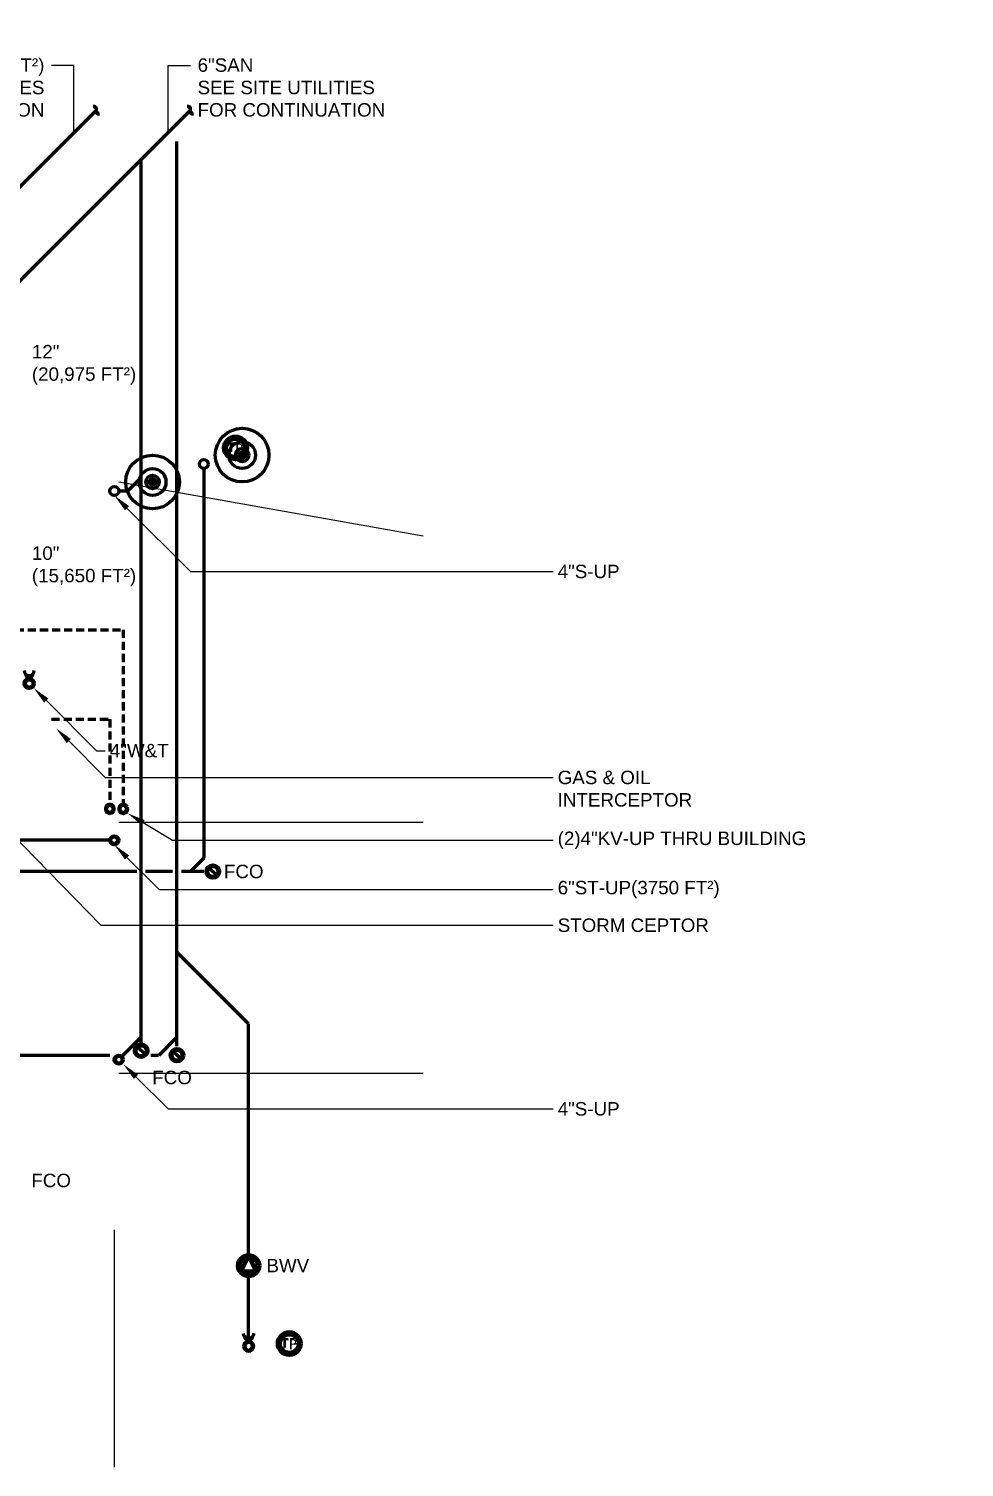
# Model space of a CAD drawing. Extents: x -29500 to 23517, y -2581 to 1886.
# Drawn here: x -344 to 491, y -2413 to -1128 of the extents above; entities that cross this region are included whole.
import ezdxf
from ezdxf import colors
from ezdxf.entities.mleader import LeaderData, LeaderLine
from ezdxf.enums import TextEntityAlignment as Align
from ezdxf.math import Vec2, Vec3

# ---------------------------------------------------------------- set-up
doc = ezdxf.new("R2010")
doc.units = 0
doc.header["$LTSCALE"] = 36
doc.header["$MEASUREMENT"] = 0
doc.linetypes.add('VENT', pattern=[0.3, 0.2, -0.1])
doc.layers.add('G-ANNO-TEXT', color=70, linetype='Continuous')
for name, color, linetype, lineweight in [('P-SAN-N', 6, 'Continuous', 60), ('P-SAN-N @ 1 (1)', 6, 'Continuous', 60), ('P-SAN-N @ 1 (2)', 6, 'Continuous', 60), ('P-SAN-N @ 12', 6, 'Continuous', 60), ('P-SAN-N @ 128', 6, 'Continuous', 60), ('P-SAN-N @ 16', 6, 'Continuous', 60), ('P-SAN-N @ 192', 6, 'Continuous', 60), ('P-SAN-N @ 2', 6, 'Continuous', 60), ('P-SAN-N @ 24', 6, 'Continuous', 60), ('P-SAN-N @ 384', 6, 'Continuous', 60), ('P-SAN-N @ 4', 6, 'Continuous', 60), ('P-SAN-N @ 48', 6, 'Continuous', 60), ('P-SAN-N @ 64', 6, 'Continuous', 60), ('P-SAN-N @ 768', 6, 'Continuous', 60), ('P-SAN-N @ 8', 6, 'Continuous', 60), ('P-SAN-N @ 96', 6, 'Continuous', 60), ('P-SANV-N', 5, 'VENT', 60), ('P-SANV-N @ 128', 5, 'VENT', 60), ('P-SANV-N @ 96', 5, 'VENT', 60), ('P-STRM-N', 2, 'Continuous', 60), ('P-STRM-N @ 1 (1)', 2, 'Continuous', 60), ('P-STRM-N @ 1 (2)', 2, 'Continuous', 60), ('P-STRM-N @ 12', 2, 'Continuous', 60), ('P-STRM-N @ 128', 2, 'Continuous', 60), ('P-STRM-N @ 16', 2, 'Continuous', 60), ('P-STRM-N @ 192', 2, 'Continuous', 60), ('P-STRM-N @ 2', 2, 'Continuous', 60), ('P-STRM-N @ 24', 2, 'Continuous', 60), ('P-STRM-N @ 384', 2, 'Continuous', 60), ('P-STRM-N @ 4', 2, 'Continuous', 60), ('P-STRM-N @ 48', 2, 'Continuous', 60), ('P-STRM-N @ 64', 2, 'Continuous', 60), ('P-STRM-N @ 768', 2, 'Continuous', 60), ('P-STRM-N @ 8', 2, 'Continuous', 60), ('P-STRM-N @ 96', 2, 'Continuous', 60)]:
    doc.layers.add(name, color=color, linetype=linetype, lineweight=lineweight)
doc.styles.add('Arial', font='arial.ttf')
doc.dimstyles.new('Loop128', dxfattribs={"dimscale": 0, "dimtxt": 0.09375, "dimasz": 0.03125, "dimexe": 0.0625, "dimexo": 0.0625, "dimgap": 0.09375, "dimtad": 1, "dimdec": 4, "dimzin": 3, "dimdsep": 46, "dimlunit": 4, "dimtxsty": 'Arial', "dimblk": 'OBLIQUE', "dimcen": 0.09375, "dimdle": 0.0625, "dimclrd": 256, "dimclre": 256, "dimclrt": 256, "dimadec": 4, "dimazin": 0, "dimtfac": 0.8, "dimtdec": 4, "dimtix": 1, "dimtofl": 0, "dimtmove": 1, "dimatfit": 0, "dimldrblk": 'LeaderNoteBlock', "dimfxl": 1, "dimfrac": 1, "dimtolj": 1, "dimtzin": 0, "dimlwd": -1, "dimlwe": -1, "dimarcsym": 0})

# ---------------------------------------------------------------- blocks, each defined once
blk = doc.blocks.new('*U6')
blk.add_circle((0, 0), 0.0312)
blk = doc.blocks.new('*U1084')
at = {"layer": 'P-STRM-N @ 1 (1)'}
blk.add_blockref('*U6', (-153.8, -1508.8), dxfattribs=at)
at = {"layer": 'P-STRM-N @ 1 (2)'}
blk.add_blockref('*U6', (-153.8, -1508.8), dxfattribs=at)
at = {"layer": 'P-STRM-N @ 12', "xscale": 12, "yscale": 12, "zscale": 12}
blk.add_blockref('*U6', (-153.8, -1508.8), dxfattribs=at)
at = {"layer": 'P-STRM-N @ 128', "xscale": 128, "yscale": 128, "zscale": 128}
blk.add_blockref('*U6', (-188, -1516.8), dxfattribs=at)
at = {"layer": 'P-STRM-N @ 16', "xscale": 16, "yscale": 16, "zscale": 16}
blk.add_blockref('*U6', (-153.8, -1508.8), dxfattribs=at)
at = {"layer": 'P-STRM-N @ 192', "xscale": 192, "yscale": 192, "zscale": 192}
blk.add_blockref('*U6', (-153.8, -1508.8), dxfattribs=at)
at = {"layer": 'P-STRM-N @ 2', "xscale": 2, "yscale": 2, "zscale": 2}
blk.add_blockref('*U6', (-153.8, -1508.8), dxfattribs=at)
at = {"layer": 'P-STRM-N @ 24', "xscale": 24, "yscale": 24, "zscale": 24}
blk.add_blockref('*U6', (-153.8, -1508.8), dxfattribs=at)
at = {"layer": 'P-STRM-N @ 384', "xscale": 384, "yscale": 384, "zscale": 384}
blk.add_blockref('*U6', (-153.8, -1508.8), dxfattribs=at)
at = {"layer": 'P-STRM-N @ 4', "xscale": 4, "yscale": 4, "zscale": 4}
blk.add_blockref('*U6', (-153.8, -1508.8), dxfattribs=at)
at = {"layer": 'P-STRM-N @ 48', "xscale": 48, "yscale": 48, "zscale": 48}
blk.add_blockref('*U6', (-153.8, -1508.8), dxfattribs=at)
at = {"layer": 'P-STRM-N @ 64', "xscale": 64, "yscale": 64, "zscale": 64}
blk.add_blockref('*U6', (-153.8, -1508.8), dxfattribs=at)
at = {"layer": 'P-STRM-N @ 768', "xscale": 768, "yscale": 768, "zscale": 768}
blk.add_blockref('*U6', (-153.8, -1508.8), dxfattribs=at)
at = {"layer": 'P-STRM-N @ 8', "xscale": 8, "yscale": 8, "zscale": 8}
blk.add_blockref('*U6', (-153.8, -1508.8), dxfattribs=at)
at = {"layer": 'P-STRM-N @ 96', "xscale": 96, "yscale": 96, "zscale": 96}
blk.add_blockref('*U6', (-153.8, -1508.8), dxfattribs=at)
blk = doc.blocks.new('*U11')
blk.add_circle((0, 0), 0.0312)
blk = doc.blocks.new('*U1105')
at = {"layer": 'P-SANV-N @ 128', "xscale": -128, "yscale": 128, "zscale": 128}
blk.add_blockref('*U11', (-272, -1824.8), dxfattribs=at)
at = {"layer": 'P-SANV-N @ 96', "xscale": -96, "yscale": 96, "zscale": 96}
blk.add_blockref('*U11', (-272, -1824.8), dxfattribs=at)
blk = doc.blocks.new('*U1106')
at = {"layer": 'P-SANV-N @ 128', "xscale": -128, "yscale": 128, "zscale": 128}
blk.add_blockref('*U11', (-260, -1824.8), dxfattribs=at)
at = {"layer": 'P-SANV-N @ 96', "xscale": -96, "yscale": 96, "zscale": 96}
blk.add_blockref('*U11', (-260, -1824.8), dxfattribs=at)
blk = doc.blocks.new('_Oblique')
at = {"color": 0, "linetype": 'ByBlock', "lineweight": -2}
blk.add_line((-0.5, -0.5), (0.5, 0.5), dxfattribs=at)
blk = doc.blocks.new('LeaderNoteBlock')
blk.add_ellipse((0, 0), major_axis=(1, 0), ratio=0.25, start_param=5.387521, end_param=10.320443)
blk = doc.blocks.new('FLOOR CLEAN OUT')
at = {"color": 7, "linetype": 'Continuous'}
blk.add_line((0.034, -0.032), (-0.034, 0.032), dxfattribs=at)
at = {"linetype": 'Continuous'}
blk.add_circle((0, 0), 0.0469, dxfattribs=at)
blk = doc.blocks.new('*U1113')
at = {"layer": 'P-SAN-N @ 128', "xscale": 128, "yscale": 128, "zscale": 128}
blk.add_blockref('FLOOR CLEAN OUT', (-212, -2044.8), dxfattribs=at)
at = {"layer": 'P-SAN-N @ 96', "xscale": 96, "yscale": 96, "zscale": 96}
blk.add_blockref('FLOOR CLEAN OUT', (-212, -2044.8), dxfattribs=at)
blk = doc.blocks.new('*U13')
blk.add_lwpolyline([(-0.003, -0.035, -0.625102), (0, 0, 0.625102), (0.003, 0.035)], format="xyb")
blk = doc.blocks.new('*U1115')
at = {"layer": 'P-STRM-N @ 128', "xscale": 128, "yscale": 128, "zscale": 128, "rotation": 45.00000000000001}
blk.add_blockref('*U13', (-284, -1200.8), dxfattribs=at)
at = {"layer": 'P-STRM-N @ 96', "xscale": 95.99999999999999, "yscale": 95.99999999999999, "zscale": 95.99999999999999, "rotation": 45.00000000000001}
blk.add_blockref('*U13', (-284, -1200.8), dxfattribs=at)
blk = doc.blocks.new('*U1116')
at = {"layer": 'P-SAN-N @ 128', "xscale": 128, "yscale": 128, "zscale": 128, "rotation": 45.00000000000001}
blk.add_blockref('*U13', (-200, -1200.8), dxfattribs=at)
at = {"layer": 'P-SAN-N @ 96', "xscale": 95.99999999999999, "yscale": 95.99999999999999, "zscale": 95.99999999999999, "rotation": 45.00000000000001}
blk.add_blockref('*U13', (-200, -1200.8), dxfattribs=at)
blk = doc.blocks.new('*U1128')
at = {"layer": 'P-STRM-N @ 128', "xscale": 128, "yscale": 128, "zscale": 128}
blk.add_blockref('FLOOR CLEAN OUT', (-180, -1880.8), dxfattribs=at)
at = {"layer": 'P-STRM-N @ 96', "xscale": 96, "yscale": 96, "zscale": 96}
blk.add_blockref('FLOOR CLEAN OUT', (-180, -1880.8), dxfattribs=at)
blk = doc.blocks.new('*U18')
at = {"linetype": 'Continuous'}
blk.add_circle((0, 0), 0.0352, dxfattribs=at)
blk.add_arc((0, -0.09), 0.0352, 360, 180, dxfattribs=at)
blk = doc.blocks.new('*U1138')
at = {"layer": 'P-SAN-N @ 128', "xscale": -128, "yscale": 128, "zscale": 128, "rotation": 180}
blk.add_blockref('*U18', (-148, -2304.8), dxfattribs=at)
at = {"layer": 'P-SAN-N @ 96', "xscale": -96, "yscale": 96, "zscale": 96, "rotation": 180}
blk.add_blockref('*U18', (-148, -2304.8), dxfattribs=at)
blk = doc.blocks.new('*U22')
blk.add_lwpolyline([(0.078125, 0), (-0.046875, 0.0625), (-0.046875, -0.0625)], close=True)
blk.add_circle((0, 0), 0.078125)
blk = doc.blocks.new('*U1139')
at = {"layer": 'P-SAN-N @ 128', "xscale": 128, "yscale": 128, "zscale": 128, "rotation": 90.00000000000001}
blk.add_blockref('*U22', (-148, -2232.8), dxfattribs=at)
at = {"layer": 'P-SAN-N @ 96', "xscale": 96, "yscale": 96, "zscale": 96, "rotation": 90.00000000000001}
blk.add_blockref('*U22', (-148, -2232.8), dxfattribs=at)
blk = doc.blocks.new('*U21')
at = {"linetype": 'Continuous'}
blk.add_circle((0, 0), 0.0829, dxfattribs=at)
at = {"layer": 'G-ANNO-TEXT', "linetype": 'Continuous', "style": 'Arial'}
blk.add_text('TP', height=0.0781, dxfattribs=at).set_placement((0, 0), align=Align.MIDDLE)
blk = doc.blocks.new('*U1141')
at = {"layer": 'P-SAN-N @ 128', "xscale": 128, "yscale": 128, "zscale": 128}
blk.add_blockref('*U21', (-111.7, -2302.4), dxfattribs=at)
at = {"layer": 'P-SAN-N @ 96', "xscale": 96, "yscale": 96, "zscale": 96}
blk.add_blockref('*U21', (-111.7, -2302.4), dxfattribs=at)
blk = doc.blocks.new('*U1145')
at = {"layer": 'P-SAN-N @ 128', "xscale": 128, "yscale": 128, "zscale": 128}
blk.add_blockref('*U21', (-159.7, -1502.4), dxfattribs=at)
at = {"layer": 'P-SAN-N @ 96', "xscale": 96, "yscale": 96, "zscale": 96}
blk.add_blockref('*U21', (-159.7, -1502.4), dxfattribs=at)
blk = doc.blocks.new('*U1155')
at = {"layer": 'P-STRM-N @ 128', "xscale": 128, "yscale": 128, "zscale": 128}
blk.add_blockref('*U6', (-268, -1852.8), dxfattribs=at)
at = {"layer": 'P-STRM-N @ 96', "xscale": 96, "yscale": 96, "zscale": 96}
blk.add_blockref('*U6', (-268, -1852.8), dxfattribs=at)
blk = doc.blocks.new('*U1165')
at = {"layer": 'P-SAN-N @ 128', "xscale": 128, "yscale": 128, "zscale": 128, "rotation": 180}
blk.add_blockref('*U6', (-264, -2048.8), dxfattribs=at)
at = {"layer": 'P-SAN-N @ 96', "xscale": 96, "yscale": 96, "zscale": 96, "rotation": 180}
blk.add_blockref('*U6', (-264, -2048.8), dxfattribs=at)
blk = doc.blocks.new('*U1167')
at = {"layer": 'P-SAN-N @ 1 (1)'}
blk.add_blockref('*U6', (-233.8, -1532.8), dxfattribs=at)
at = {"layer": 'P-SAN-N @ 1 (2)'}
blk.add_blockref('*U6', (-233.8, -1532.8), dxfattribs=at)
at = {"layer": 'P-SAN-N @ 12', "xscale": 12, "yscale": 12, "zscale": 12}
blk.add_blockref('*U6', (-233.8, -1532.8), dxfattribs=at)
at = {"layer": 'P-SAN-N @ 128', "xscale": 128, "yscale": 128, "zscale": 128}
blk.add_blockref('*U6', (-268, -1540.8), dxfattribs=at)
at = {"layer": 'P-SAN-N @ 16', "xscale": 16, "yscale": 16, "zscale": 16}
blk.add_blockref('*U6', (-233.8, -1532.8), dxfattribs=at)
at = {"layer": 'P-SAN-N @ 192', "xscale": 192, "yscale": 192, "zscale": 192}
blk.add_blockref('*U6', (-233.8, -1532.8), dxfattribs=at)
at = {"layer": 'P-SAN-N @ 2', "xscale": 2, "yscale": 2, "zscale": 2}
blk.add_blockref('*U6', (-233.8, -1532.8), dxfattribs=at)
at = {"layer": 'P-SAN-N @ 24', "xscale": 24, "yscale": 24, "zscale": 24}
blk.add_blockref('*U6', (-233.8, -1532.8), dxfattribs=at)
at = {"layer": 'P-SAN-N @ 384', "xscale": 384, "yscale": 384, "zscale": 384}
blk.add_blockref('*U6', (-233.8, -1532.8), dxfattribs=at)
at = {"layer": 'P-SAN-N @ 4', "xscale": 4, "yscale": 4, "zscale": 4}
blk.add_blockref('*U6', (-233.8, -1532.8), dxfattribs=at)
at = {"layer": 'P-SAN-N @ 48', "xscale": 48, "yscale": 48, "zscale": 48}
blk.add_blockref('*U6', (-233.8, -1532.8), dxfattribs=at)
at = {"layer": 'P-SAN-N @ 64', "xscale": 64, "yscale": 64, "zscale": 64}
blk.add_blockref('*U6', (-233.8, -1532.8), dxfattribs=at)
at = {"layer": 'P-SAN-N @ 768', "xscale": 768, "yscale": 768, "zscale": 768}
blk.add_blockref('*U6', (-233.8, -1532.8), dxfattribs=at)
at = {"layer": 'P-SAN-N @ 8', "xscale": 8, "yscale": 8, "zscale": 8}
blk.add_blockref('*U6', (-233.8, -1532.8), dxfattribs=at)
at = {"layer": 'P-SAN-N @ 96', "xscale": 96, "yscale": 96, "zscale": 96}
blk.add_blockref('*U6', (-233.8, -1532.8), dxfattribs=at)
blk = doc.blocks.new('*U1168')
at = {"layer": 'P-SAN-N @ 128', "xscale": 128, "yscale": 128, "zscale": 128}
blk.add_blockref('FLOOR CLEAN OUT', (-244, -2040.8), dxfattribs=at)
at = {"layer": 'P-SAN-N @ 96', "xscale": 96, "yscale": 96, "zscale": 96}
blk.add_blockref('FLOOR CLEAN OUT', (-244, -2040.8), dxfattribs=at)
blk = doc.blocks.new('*U12')
at = {"linetype": 'Continuous'}
blk.add_circle((0, 0), 0.0352, dxfattribs=at)
blk.add_arc((0, 0.09), 0.0352, 180, 360, dxfattribs=at)
blk = doc.blocks.new('*U1178')
at = {"layer": 'P-SAN-N @ 128', "xscale": 128, "yscale": 128, "zscale": 128}
blk.add_blockref('*U12', (-344, -1712.8), dxfattribs=at)
at = {"layer": 'P-SAN-N @ 96', "xscale": 96, "yscale": 96, "zscale": 96}
blk.add_blockref('*U12', (-344, -1712.8), dxfattribs=at)

msp = doc.modelspace()

# ---------------------------------------------------------------- linework, layer by layer
at = {"layer": 'DEFPOINTS'}
for p, q in [((-264, -1532.8), (8, -1580.8)), ((-264, -1836.8), (8, -1836.8)), ((-264, -2060.8), (8, -2060.8)), ((-268, -2200.8), (-268, -2412.8))]:
    msp.add_line(p, q, dxfattribs=at)
at = {"layer": 'P-SAN-N'}
for p, q in [((-356, -1356.8), (-200, -1200.8)), ((-212, -2036.8), (-212, -1228.8)), ((-244, -2036.8), (-244, -1244.8)), ((-256, -1540.8), (-244, -1528.8)), ((-264, -1540.8), (-256, -1540.8)), ((-148, -2016.8), (-212, -1952.8)), ((-148, -2222.8), (-148, -2016.8)), ((-261.2, -2046), (-244, -2028.8)), ((-228, -2044.8), (-212, -2028.8)), ((-352, -2044.8), (-272, -2044.8)), ((-235.5, -2044.8), (-228.5, -2044.8)), ((-148, -2296.8), (-148, -2242.8))]:
    msp.add_line(p, q, dxfattribs=at)
at = {"layer": 'P-SANV-N'}
for p, q in [((-356, -1664.8), (-260, -1664.8)), ((-260, -1664.8), (-260, -1820.8)), ((-324, -1744.8), (-272, -1744.8)), ((-272, -1744.8), (-272, -1820.8))]:
    msp.add_line(p, q, dxfattribs=at)
at = {"layer": 'P-STRM-N'}
for p, q in [((-440, -1356.8), (-284, -1200.8)), ((-188, -1520.8), (-188, -1868.8)), ((-272, -1852.8), (-484, -1852.8)), ((-188, -1868.8), (-200, -1880.8)), ((-247.8, -1880.8), (-352, -1880.8)), ((-216, -1880.8), (-240.2, -1880.8)), ((-188, -1880.8), (-208, -1880.8))]:
    msp.add_line(p, q, dxfattribs=at)

# ---------------------------------------------------------------- block references
at = {"layer": 'P-SAN-N'}
for name in ['*U1116', '*U1145', '*U1167', '*U1178', '*U1168', '*U1113', '*U1165', '*U1139', '*U1138', '*U1141']:
    msp.add_blockref(name, (0, 0), dxfattribs=at)
at = {"layer": 'P-SANV-N'}
for name in ['*U1105', '*U1106']:
    msp.add_blockref(name, (0, 0), dxfattribs=at)
at = {"layer": 'P-STRM-N'}
for name in ['*U1115', '*U1084', '*U1155', '*U1128']:
    msp.add_blockref(name, (0, 0), dxfattribs=at)

# ---------------------------------------------------------------- texts
at = {"layer": 'G-ANNO-TEXT', "char_height": 12, "style": 'Arial'}
for s, insert, width, attachment_point in [('12"ST (20,975 FT²)\\PSEE SITE UTILITIES FOR CONTINUATION', (-330.4, -1154.4), 185.6, 3), ('6"SAN\\PSEE SITE UTILITIES FOR CONTINUATION', (-193.6, -1154.4), 185.6, 1), ('12"\\P(20,975 FT²)', (-341.6, -1410.4), 121.6, 1), ('10"\\P(15,650 FT²)', (-341.6, -1590.4), 121.6, 1)]:
    msp.add_mtext(s, dxfattribs=dict(at, insert=insert, width=width, attachment_point=attachment_point))

# ---------------------------------------------------------------- leaders
at = {"layer": 'DEFPOINTS'}
ml = msp.add_multileader_mtext('Standard', dxfattribs=at)
ml.set_content("put this on underground drawings so plumbers used to double line drawings don't freak out", color=(178, 178, 178), style='Arial')
ml.set_leader_properties(color=256, linetype='ByLayer', lineweight=-1)
ml.build(insert=Vec2(0, 0))
ml.multileader.update_dxf_attribs({"has_dogleg": 0, "dogleg_length": 0.125, "arrow_head_size": 16, "scale": 128})
ctx = ml.context
ctx.base_point, ctx.scale, ctx.char_height, ctx.arrow_head_size, ctx.landing_gap_size, ctx.plane_origin = Vec3(860, -656.8), 128, 24, 16, 4, Vec3(316, -672.8)
notes = []
notes.append((ctx, [(0, (1, 1, 0), (844, -656.8), (1, 0), 16, [(0, [(316, -672.8), (652, -656.8)], 0, [])])]))
ctx.mtext.insert, ctx.mtext.flow_direction = Vec3(864, -641.3), 5
at = {"layer": 'G-ANNO-TEXT'}
for points in [[(-304, -1220.8), (-304, -1160.8), (-324, -1160.8)], [(-220, -1220.8), (-220, -1160.8), (-200, -1160.8)]]:
    msp.add_leader(points, dimstyle='Loop128', override={"dimscale": 0}, dxfattribs=at)
ml = msp.add_multileader_mtext('Standard', dxfattribs=at)
ml.set_content('FCO', color=(88, 178, 0), style='Arial')
ml.set_leader_properties(color=256, linetype='ByLayer', lineweight=-1)
ml.build(insert=Vec2(0, 0))
ml.multileader.update_dxf_attribs({"has_dogleg": 0, "dogleg_length": 0.125, "arrow_head_size": 16, "scale": 128})
ctx = ml.context
ctx.base_point, ctx.scale, ctx.char_height, ctx.arrow_head_size, ctx.landing_gap_size, ctx.plane_origin = Vec3(-3356, -1476.8), 128, 12, 16, 4, Vec3(-3088, -1968.8)
ctx.text_align_type = 2
notes.append((ctx, [(0, (0, 0, 0), (0, 0), (1, 0), 1, [])]))
ctx.mtext.insert, ctx.mtext.alignment, ctx.mtext.flow_direction = Vec3(-3318.7, -1470.7), 3, 5
ml = msp.add_multileader_mtext('Standard', dxfattribs=at)
ml.set_content('FCO', color=(88, 178, 0), style='Arial')
ml.set_leader_properties(color=256, linetype='ByLayer', lineweight=-1)
ml.build(insert=Vec2(0, 0))
ml.multileader.update_dxf_attribs({"has_dogleg": 0, "dogleg_length": 0.125, "arrow_head_size": 16, "scale": 128})
ctx = ml.context
ctx.base_point, ctx.scale, ctx.char_height, ctx.arrow_head_size, ctx.landing_gap_size, ctx.plane_origin = Vec3(-3341.3, -1354.9), 128, 12, 16, 4, Vec3(-3164, -1888.8)
ctx.text_align_type = 2
notes.append((ctx, [(0, (0, 0, 0), (0, 0), (1, 0), 1, [])]))
ctx.mtext.insert, ctx.mtext.alignment, ctx.mtext.flow_direction = Vec3(-3304, -1348.8), 3, 5
ml = msp.add_multileader_mtext('Standard', dxfattribs=at)
ml.set_content('BWV', color=(88, 178, 0), style='Arial')
ml.set_leader_properties(color=256, linetype='ByLayer', lineweight=-1)
ml.build(insert=Vec2(0, 0))
ml.multileader.update_dxf_attribs({"has_dogleg": 0, "dogleg_length": 0.125, "arrow_head_size": 16, "scale": 128})
ctx = ml.context
ctx.base_point, ctx.scale, ctx.char_height, ctx.arrow_head_size, ctx.landing_gap_size, ctx.plane_origin = Vec3(-3254.7, -2072.7), 128, 12, 16, 4, Vec3(-3112, -2580.8)
ctx.text_align_type = 2
notes.append((ctx, [(0, (0, 0, 0), (0, 0), (1, 0), 1, [])]))
ctx.mtext.insert, ctx.mtext.alignment, ctx.mtext.flow_direction = Vec3(-3213.9, -2066.7), 3, 5
ml = msp.add_multileader_mtext('Standard', dxfattribs=at)
ml.set_content('FCO', color=(88, 178, 0), style='Arial')
ml.set_leader_properties(color=256, linetype='ByLayer', lineweight=-1)
ml.build(insert=Vec2(0, 0))
ml.multileader.update_dxf_attribs({"has_dogleg": 0, "dogleg_length": 0.125, "arrow_head_size": 16, "scale": 128})
ctx = ml.context
ctx.base_point, ctx.scale, ctx.char_height, ctx.arrow_head_size, ctx.landing_gap_size, ctx.plane_origin = Vec3(-3109.3, -1526.9), 128, 12, 16, 4, Vec3(-2932, -2060.8)
ctx.text_align_type = 2
notes.append((ctx, [(0, (0, 0, 0), (0, 0), (1, 0), 1, [])]))
ctx.mtext.insert, ctx.mtext.alignment, ctx.mtext.flow_direction = Vec3(-3072, -1520.8), 3, 5
ml = msp.add_multileader_mtext('Standard', dxfattribs=at)
ml.set_content('FCO', color=(88, 178, 0), style='Arial')
ml.set_leader_properties(color=256, linetype='ByLayer', lineweight=-1)
ml.build(insert=Vec2(0, 0))
ml.multileader.update_dxf_attribs({"has_dogleg": 0, "dogleg_length": 0.125, "arrow_head_size": 16, "scale": 128})
ctx = ml.context
ctx.base_point, ctx.scale, ctx.char_height, ctx.arrow_head_size, ctx.landing_gap_size, ctx.plane_origin = Vec3(-3021.3, -1630.9), 128, 12, 16, 4, Vec3(-2844, -2164.8)
ctx.text_align_type = 2
notes.append((ctx, [(0, (0, 0, 0), (0, 0), (1, 0), 1, [])]))
ctx.mtext.insert, ctx.mtext.alignment, ctx.mtext.flow_direction = Vec3(-2984, -1624.8), 3, 5
ml = msp.add_multileader_mtext('Standard', dxfattribs=at)
ml.set_content('FCO', color=(88, 178, 0), style='Arial')
ml.set_leader_properties(color=256, linetype='ByLayer', lineweight=-1)
ml.build(insert=Vec2(0, 0))
ml.multileader.update_dxf_attribs({"has_dogleg": 0, "dogleg_length": 0.125, "arrow_head_size": 16, "scale": 128})
ctx = ml.context
ctx.base_point, ctx.scale, ctx.char_height, ctx.arrow_head_size, ctx.landing_gap_size, ctx.plane_origin = Vec3(-2880, -2072.8), 128, 12, 16, 4, Vec3(-2704, -2580.8)
ctx.text_align_type = 2
notes.append((ctx, [(0, (0, 0, 0), (0, 0), (1, 0), 1, [])]))
ctx.mtext.insert, ctx.mtext.alignment, ctx.mtext.flow_direction = Vec3(-2842.7, -2066.7), 3, 5
ml = msp.add_multileader_mtext('Standard', dxfattribs=at)
ml.set_content('FCO', color=(88, 178, 0), style='Arial')
ml.set_leader_properties(color=256, linetype='ByLayer', lineweight=-1)
ml.build(insert=Vec2(0, 0))
ml.multileader.update_dxf_attribs({"has_dogleg": 0, "dogleg_length": 0.125, "arrow_head_size": 16, "scale": 128})
ctx = ml.context
ctx.base_point, ctx.scale, ctx.char_height, ctx.arrow_head_size, ctx.landing_gap_size, ctx.plane_origin = Vec3(-2853.3, -1298.9), 128, 12, 16, 4, Vec3(-2676, -1816.8)
ctx.text_align_type = 2
notes.append((ctx, [(0, (0, 0, 0), (0, 0), (1, 0), 1, [])]))
ctx.mtext.insert, ctx.mtext.alignment, ctx.mtext.flow_direction = Vec3(-2816, -1292.8), 3, 5
ml = msp.add_multileader_mtext('Standard', dxfattribs=at)
ml.set_content('FCO', color=(88, 178, 0), style='Arial')
ml.set_leader_properties(color=256, linetype='ByLayer', lineweight=-1)
ml.build(insert=Vec2(0, 0))
ml.multileader.update_dxf_attribs({"has_dogleg": 0, "dogleg_length": 0.125, "arrow_head_size": 16, "scale": 128})
ctx = ml.context
ctx.base_point, ctx.scale, ctx.char_height, ctx.arrow_head_size, ctx.landing_gap_size, ctx.plane_origin = Vec3(-2712, -2064.8), 128, 12, 16, 4, Vec3(-2512, -2528.8)
ctx.text_align_type = 2
notes.append((ctx, [(0, (0, 0, 0), (0, 0), (1, 0), 1, [])]))
ctx.mtext.insert, ctx.mtext.alignment, ctx.mtext.flow_direction = Vec3(-2674.7, -2058.7), 3, 5
ml = msp.add_multileader_mtext('Standard', dxfattribs=at)
ml.set_content('FCO', color=(88, 178, 0), style='Arial')
ml.set_leader_properties(color=256, linetype='ByLayer', lineweight=-1)
ml.build(insert=Vec2(0, 0))
ml.multileader.update_dxf_attribs({"has_dogleg": 0, "dogleg_length": 0.125, "arrow_head_size": 16, "scale": 128})
ctx = ml.context
ctx.base_point, ctx.scale, ctx.char_height, ctx.arrow_head_size, ctx.landing_gap_size, ctx.plane_origin = Vec3(-2412, -1692.8), 128, 12, 16, 4, Vec3(-2212, -2156.8)
ctx.text_align_type = 2
notes.append((ctx, [(0, (0, 0, 0), (0, 0), (1, 0), 1, [])]))
ctx.mtext.insert, ctx.mtext.alignment, ctx.mtext.flow_direction = Vec3(-2374.7, -1686.7), 3, 5
ml = msp.add_multileader_mtext('Standard', dxfattribs=at)
ml.set_content('BWV', color=(88, 178, 0), style='Arial')
ml.set_leader_properties(color=256, linetype='ByLayer', lineweight=-1)
ml.build(insert=Vec2(0, 0))
ml.multileader.update_dxf_attribs({"has_dogleg": 0, "dogleg_length": 0.125, "arrow_head_size": 16, "scale": 128})
ctx = ml.context
ctx.base_point, ctx.scale, ctx.char_height, ctx.arrow_head_size, ctx.landing_gap_size, ctx.plane_origin = Vec3(-2402.7, -1968.7), 128, 12, 16, 4, Vec3(-2260, -2476.8)
ctx.text_align_type = 2
notes.append((ctx, [(0, (0, 0, 0), (0, 0), (1, 0), 1, [])]))
ctx.mtext.insert, ctx.mtext.alignment, ctx.mtext.flow_direction = Vec3(-2361.9, -1962.7), 3, 5
ml = msp.add_multileader_mtext('Standard', dxfattribs=at)
ml.set_content('FCO', color=(88, 178, 0), style='Arial')
ml.set_leader_properties(color=256, linetype='ByLayer', lineweight=-1)
ml.build(insert=Vec2(0, 0))
ml.multileader.update_dxf_attribs({"has_dogleg": 0, "dogleg_length": 0.125, "arrow_head_size": 16, "scale": 128})
ctx = ml.context
ctx.base_point, ctx.scale, ctx.char_height, ctx.arrow_head_size, ctx.landing_gap_size, ctx.plane_origin = Vec3(-1436, -1456.8), 128, 12, 16, 4, Vec3(-1236, -1948.8)
ctx.text_align_type = 2
notes.append((ctx, [(0, (0, 0, 0), (0, 0), (1, 0), 1, [])]))
ctx.mtext.insert, ctx.mtext.alignment, ctx.mtext.flow_direction = Vec3(-1398.7, -1450.7), 3, 5
ml = msp.add_multileader_mtext('Standard', dxfattribs=at)
ml.set_content('FCO', color=(88, 178, 0), style='Arial')
ml.set_leader_properties(color=256, linetype='ByLayer', lineweight=-1)
ml.build(insert=Vec2(0, 0))
ml.multileader.update_dxf_attribs({"has_dogleg": 0, "dogleg_length": 0.125, "arrow_head_size": 16, "scale": 128})
ctx = ml.context
ctx.base_point, ctx.scale, ctx.char_height, ctx.arrow_head_size, ctx.landing_gap_size, ctx.plane_origin = Vec3(-1436, -1980.8), 128, 12, 16, 4, Vec3(-1236, -2472.8)
ctx.text_align_type = 2
notes.append((ctx, [(0, (0, 0, 0), (0, 0), (1, 0), 1, [])]))
ctx.mtext.insert, ctx.mtext.alignment, ctx.mtext.flow_direction = Vec3(-1398.7, -1974.7), 3, 5
ml = msp.add_multileader_mtext('Standard', dxfattribs=at)
ml.set_content('FCO', color=(88, 178, 0), style='Arial')
ml.set_leader_properties(color=256, linetype='ByLayer', lineweight=-1)
ml.build(insert=Vec2(0, 0))
ml.multileader.update_dxf_attribs({"has_dogleg": 0, "dogleg_length": 0.125, "arrow_head_size": 16, "scale": 128})
ctx = ml.context
ctx.base_point, ctx.scale, ctx.char_height, ctx.arrow_head_size, ctx.landing_gap_size, ctx.plane_origin = Vec3(-1268, -1872.8), 128, 12, 16, 4, Vec3(-1068, -2364.8)
ctx.text_align_type = 2
notes.append((ctx, [(0, (0, 0, 0), (0, 0), (1, 0), 1, [])]))
ctx.mtext.insert, ctx.mtext.alignment, ctx.mtext.flow_direction = Vec3(-1230.7, -1866.7), 3, 5
ml = msp.add_multileader_mtext('Standard', dxfattribs=at)
ml.set_content('FCO', color=(88, 178, 0), style='Arial')
ml.set_leader_properties(color=256, linetype='ByLayer', lineweight=-1)
ml.build(insert=Vec2(0, 0))
ml.multileader.update_dxf_attribs({"has_dogleg": 0, "dogleg_length": 0.125, "arrow_head_size": 16, "scale": 128})
ctx = ml.context
ctx.base_point, ctx.scale, ctx.char_height, ctx.arrow_head_size, ctx.landing_gap_size, ctx.plane_origin = Vec3(-508, -2184.8), 128, 12, 16, 4, Vec3(-240, -2648.8)
ctx.text_align_type = 2
notes.append((ctx, [(0, (0, 0, 0), (0, 0), (1, 0), 1, [])]))
ctx.mtext.insert, ctx.mtext.alignment, ctx.mtext.flow_direction = Vec3(-470.7, -2178.7), 3, 5
ml = msp.add_multileader_mtext('Standard', dxfattribs=at)
ml.set_content('FCO', color=(88, 178, 0), style='Arial')
ml.set_leader_properties(color=256, linetype='ByLayer', lineweight=-1)
ml.build(insert=Vec2(0, 0))
ml.multileader.update_dxf_attribs({"has_dogleg": 0, "dogleg_length": 0.125, "arrow_head_size": 16, "scale": 128})
ctx = ml.context
ctx.base_point, ctx.scale, ctx.char_height, ctx.arrow_head_size, ctx.landing_gap_size, ctx.plane_origin = Vec3(-456, -1980.8), 128, 12, 16, 4, Vec3(-188, -2444.8)
ctx.text_align_type = 2
notes.append((ctx, [(0, (0, 0, 0), (0, 0), (1, 0), 1, [])]))
ctx.mtext.insert, ctx.mtext.alignment, ctx.mtext.flow_direction = Vec3(-418.7, -1974.7), 3, 5
ml = msp.add_multileader_mtext('Standard', dxfattribs=at)
ml.set_content('FCO', color=(88, 178, 0), style='Arial')
ml.set_leader_properties(color=256, linetype='ByLayer', lineweight=-1)
ml.build(insert=Vec2(0, 0))
ml.multileader.update_dxf_attribs({"has_dogleg": 0, "dogleg_length": 0.125, "arrow_head_size": 16, "scale": 128})
ctx = ml.context
ctx.base_point, ctx.scale, ctx.char_height, ctx.arrow_head_size, ctx.landing_gap_size, ctx.plane_origin = Vec3(-344, -2156.8), 128, 12, 16, 4, Vec3(-144, -2664.8)
ctx.text_align_type = 2
notes.append((ctx, [(0, (0, 0, 0), (0, 0), (1, 0), 1, [])]))
ctx.mtext.insert, ctx.mtext.alignment, ctx.mtext.flow_direction = Vec3(-306.7, -2150.7), 3, 5
ml = msp.add_multileader_mtext('Standard', dxfattribs=at)
ml.set_content('FCO', color=(88, 178, 0), style='Arial')
ml.set_leader_properties(color=256, linetype='ByLayer', lineweight=-1)
ml.build(insert=Vec2(0, 0))
ml.multileader.update_dxf_attribs({"has_dogleg": 0, "dogleg_length": 0.125, "arrow_head_size": 16, "scale": 128})
ctx = ml.context
ctx.base_point, ctx.scale, ctx.char_height, ctx.arrow_head_size, ctx.landing_gap_size, ctx.plane_origin = Vec3(-236, -2064.8), 128, 12, 16, 4, Vec3(-36, -2528.8)
ctx.text_align_type = 2
notes.append((ctx, [(0, (0, 0, 0), (0, 0), (1, 0), 1, [])]))
ctx.mtext.insert, ctx.mtext.alignment, ctx.mtext.flow_direction = Vec3(-198.7, -2058.7), 3, 5
ml = msp.add_multileader_mtext('Standard', dxfattribs=at)
ml.set_content('FCO', color=(88, 178, 0), style='Arial')
ml.set_leader_properties(color=256, linetype='ByLayer', lineweight=-1)
ml.build(insert=Vec2(0, 0))
ml.multileader.update_dxf_attribs({"has_dogleg": 0, "dogleg_length": 0.125, "arrow_head_size": 16, "scale": 128})
ctx = ml.context
ctx.base_point, ctx.scale, ctx.char_height, ctx.arrow_head_size, ctx.landing_gap_size, ctx.plane_origin = Vec3(-172, -1880.8), 128, 12, 16, 4, Vec3(96, -2344.8)
ctx.text_align_type = 2
notes.append((ctx, [(0, (0, 0, 0), (0, 0), (1, 0), 1, [])]))
ctx.mtext.insert, ctx.mtext.alignment, ctx.mtext.flow_direction = Vec3(-134.7, -1874.7), 3, 5
ml = msp.add_multileader_mtext('Standard', dxfattribs=at)
ml.set_content('BWV', color=(88, 178, 0), style='Arial')
ml.set_leader_properties(color=256, linetype='ByLayer', lineweight=-1)
ml.build(insert=Vec2(0, 0))
ml.multileader.update_dxf_attribs({"has_dogleg": 0, "dogleg_length": 0.125, "arrow_head_size": 16, "scale": 128})
ctx = ml.context
ctx.base_point, ctx.scale, ctx.char_height, ctx.arrow_head_size, ctx.landing_gap_size, ctx.plane_origin = Vec3(-134.7, -2232.7), 128, 12, 16, 4, Vec3(8, -2740.8)
ctx.text_align_type = 2
notes.append((ctx, [(0, (0, 0, 0), (0, 0), (1, 0), 1, [])]))
ctx.mtext.insert, ctx.mtext.alignment, ctx.mtext.flow_direction = Vec3(-93.9, -2226.7), 3, 5
ml = msp.add_multileader_mtext('Standard', dxfattribs=at)
ml.set_content('4"S-UP', color=(88, 178, 0), style='Arial')
ml.set_leader_properties(color=256, linetype='ByLayer', lineweight=-1)
ml.build(insert=Vec2(0, 0))
ml.multileader.update_dxf_attribs({"has_dogleg": 0, "dogleg_length": 0.125, "arrow_head_size": 16, "scale": 128})
ctx = ml.context
ctx.base_point, ctx.scale, ctx.char_height, ctx.arrow_head_size, ctx.landing_gap_size, ctx.plane_origin = Vec3(124, -1612.8), 128, 12, 16, 4, Vec3(-268, -1544.8)
notes.append((ctx, [(0, (1, 1, 0), (108, -1612.8), (1, 0), 16, [(0, [(-268, -1544.8), (-200, -1612.8)], 0, [])])]))
ctx.mtext.insert, ctx.mtext.flow_direction = Vec3(128, -1606.7), 5
ml = msp.add_multileader_mtext('Standard', dxfattribs=at)
ml.set_content('4"W&T', color=(88, 178, 0), style='Arial')
ml.set_leader_properties(color=256, linetype='ByLayer', lineweight=-1)
ml.build(insert=Vec2(0, 0))
ml.multileader.update_dxf_attribs({"has_dogleg": 0, "dogleg_length": 0.125, "arrow_head_size": 16, "scale": 128})
ctx = ml.context
ctx.base_point, ctx.scale, ctx.char_height, ctx.arrow_head_size, ctx.landing_gap_size, ctx.plane_origin = Vec3(-276, -1772.8), 128, 12, 16, 4, Vec3(-340, -1716.8)
notes.append((ctx, [(0, (1, 1, 0), (-292, -1772.8), (1, 0), 16, [(0, [(-340, -1716.8), (-284, -1772.8)], 0, [])])]))
ctx.mtext.insert, ctx.mtext.flow_direction = Vec3(-272, -1766.7), 5
ml = msp.add_multileader_mtext('Standard', dxfattribs=at)
ml.set_content('GAS & OIL\\PINTERCEPTOR', color=(88, 178, 0), style='Arial')
ml.set_leader_properties(color=256, linetype='ByLayer', lineweight=-1)
ml.build(insert=Vec2(0, 0))
ml.multileader.update_dxf_attribs({"has_dogleg": 0, "dogleg_length": 0.125, "arrow_head_size": 16, "scale": 128})
ctx = ml.context
ctx.base_point, ctx.scale, ctx.char_height, ctx.arrow_head_size, ctx.landing_gap_size, ctx.plane_origin = Vec3(124, -1796.8), 128, 12, 16, 4, Vec3(-256, -1744.8)
notes.append((ctx, [(0, (1, 1, 0), (108, -1796.8), (1, 0), 16, [(0, [(-320, -1752.8), (-276, -1796.8)], 0, [])])]))
ctx.mtext.insert, ctx.mtext.flow_direction = Vec3(128, -1790.7), 5
ml = msp.add_multileader_mtext('Standard', dxfattribs=at)
ml.set_content('STORM CEPTOR', color=(88, 178, 0), style='Arial')
ml.set_leader_properties(color=256, linetype='ByLayer', lineweight=-1)
ml.build(insert=Vec2(0, 0))
ml.multileader.update_dxf_attribs({"has_dogleg": 0, "dogleg_length": 0.125, "arrow_head_size": 16, "scale": 128})
ctx = ml.context
ctx.base_point, ctx.scale, ctx.char_height, ctx.arrow_head_size, ctx.landing_gap_size, ctx.plane_origin = Vec3(124, -1928.8), 128, 12, 16, 4, Vec3(-256, -1876.8)
notes.append((ctx, [(0, (1, 1, 0), (108, -1928.8), (1, 0), 16, [(0, [(-432, -1772.8), (-280, -1928.8)], 0, [])])]))
ctx.mtext.insert, ctx.mtext.flow_direction = Vec3(128, -1922.7), 5
ml = msp.add_multileader_mtext('Standard', dxfattribs=at)
ml.set_content('(2)4"KV-UP THRU BUILDING', color=(88, 178, 0), style='Arial')
ml.set_leader_properties(color=256, linetype='ByLayer', lineweight=-1)
ml.build(insert=Vec2(0, 0))
ml.multileader.update_dxf_attribs({"has_dogleg": 0, "dogleg_length": 0.125, "arrow_head_size": 16, "scale": 128})
ctx = ml.context
ctx.base_point, ctx.scale, ctx.char_height, ctx.arrow_head_size, ctx.landing_gap_size, ctx.plane_origin = Vec3(124, -1852.8), 128, 12, 16, 4, Vec3(-256, -1800.8)
notes.append((ctx, [(0, (1, 1, 0), (108, -1852.8), (1, 0), 16, [(0, [(-256, -1828.8), (-216, -1852.8)], 0, [])])]))
ctx.mtext.insert, ctx.mtext.flow_direction = Vec3(128, -1845.1), 5
ml = msp.add_multileader_mtext('Standard', dxfattribs=at)
ml.set_content('6"ST-UP(3750 FT²)', color=(88, 178, 0), style='Arial')
ml.set_leader_properties(color=256, linetype='ByLayer', lineweight=-1)
ml.build(insert=Vec2(0, 0))
ml.multileader.update_dxf_attribs({"has_dogleg": 0, "dogleg_length": 0.125, "arrow_head_size": 16, "scale": 128})
ctx = ml.context
ctx.base_point, ctx.scale, ctx.char_height, ctx.arrow_head_size, ctx.landing_gap_size, ctx.plane_origin = Vec3(124, -1896.8), 128, 12, 16, 4, Vec3(-256, -1844.8)
notes.append((ctx, [(0, (1, 1, 0), (108, -1896.8), (1, 0), 16, [(0, [(-268, -1856.8), (-228, -1896.8)], 0, [])])]))
ctx.mtext.insert, ctx.mtext.flow_direction = Vec3(128, -1889.1), 5
ml = msp.add_multileader_mtext('Standard', dxfattribs=at)
ml.set_content('4"S-UP', color=(88, 178, 0), style='Arial')
ml.set_leader_properties(color=256, linetype='ByLayer', lineweight=-1)
ml.build(insert=Vec2(0, 0))
ml.multileader.update_dxf_attribs({"has_dogleg": 0, "dogleg_length": 0.125, "arrow_head_size": 16, "scale": 128})
ctx = ml.context
ctx.base_point, ctx.scale, ctx.char_height, ctx.arrow_head_size, ctx.landing_gap_size, ctx.plane_origin = Vec3(124, -2092.8), 128, 12, 16, 4, Vec3(-260, -2052.8)
notes.append((ctx, [(0, (1, 1, 0), (108, -2092.8), (1, 0), 16, [(0, [(-260, -2052.8), (-220, -2092.8)], 0, [])])]))
ctx.mtext.insert, ctx.mtext.flow_direction = Vec3(128, -2086.7), 5
for ctx, leaders in notes:
    for number, flags, end, landing, length, lines in leaders:
        leader = LeaderData()
        leader.index, (leader.has_last_leader_line, leader.has_dogleg_vector, leader.attachment_direction) = number, flags
        leader.last_leader_point, leader.dogleg_vector, leader.dogleg_length = Vec3(end), Vec3(landing), length
        for number, points, colour, breaks in lines:
            line = LeaderLine()
            line.index, line.vertices, line.color, line.breaks = number, Vec3.list(points), colors.encode_raw_color(colour), breaks
            leader.lines.append(line)
        ctx.leaders.append(leader)

doc.saveas('drawing.dxf')
